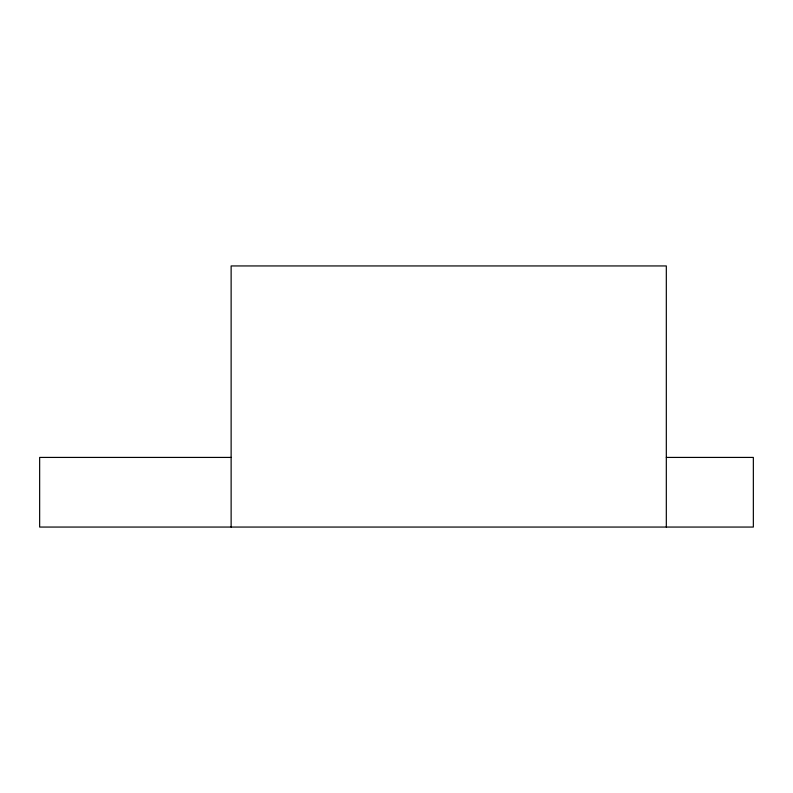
<?xml version="1.0" encoding="UTF-8"?>
<svg xmlns="http://www.w3.org/2000/svg" width="793" height="793" viewBox="0 0 793 793"><rect width="100%" height="100%" fill="white"/><g stroke="black" fill="none" stroke-linecap="round" stroke-linejoin="round"><path stroke-width="1.19" d="M231.13 457.422L39.65 457.422L39.65 527.058L753.35 527.058L753.35 457.422L666.318 457.422M666.318 527.058L666.318 265.942L231.13 265.942L231.13 527.058"/></g></svg>
